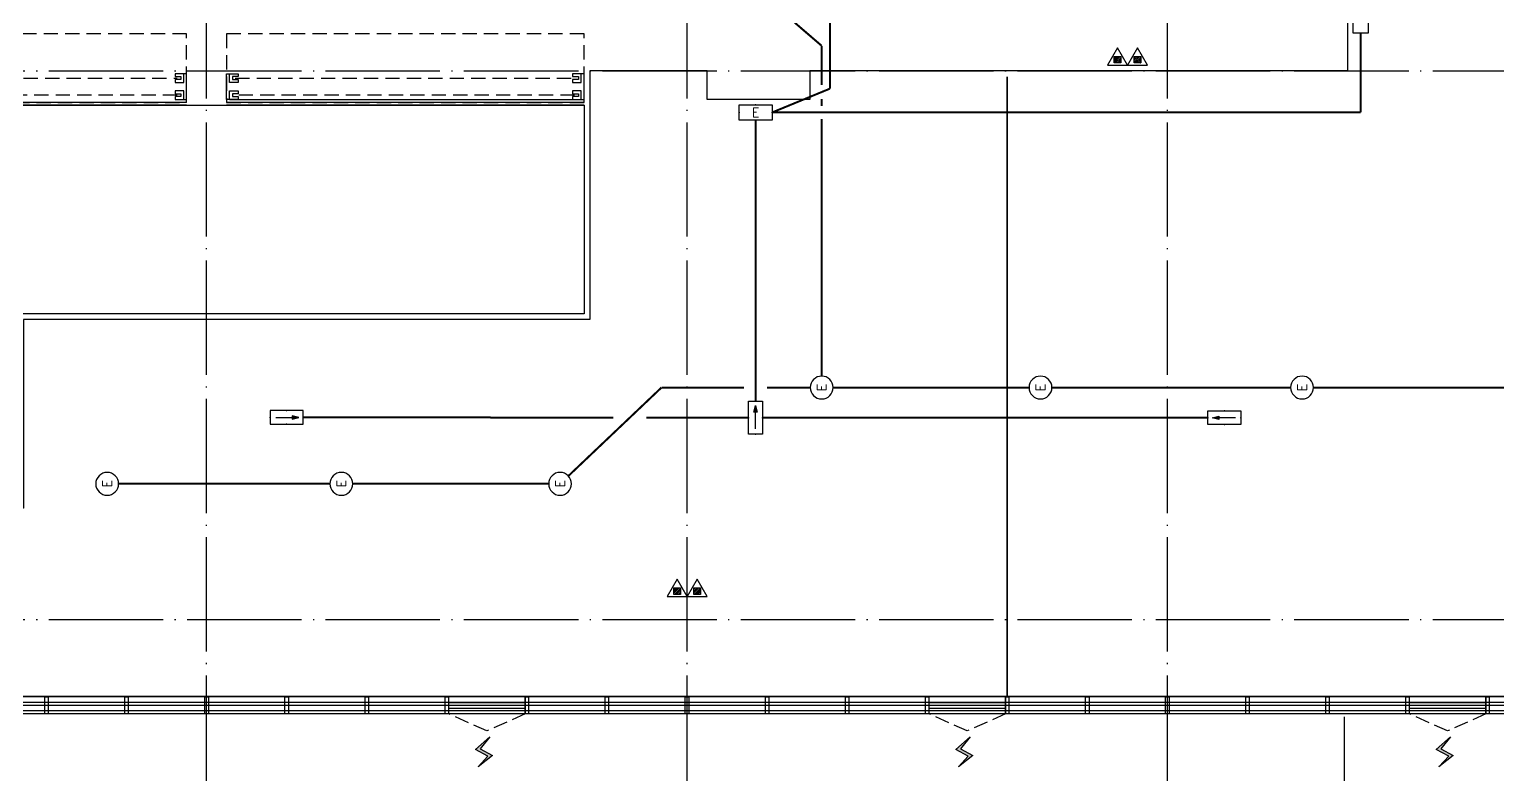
# Model space of a CAD drawing. Extents: x -2209072 to 495824, y -92434 to 572724.
# Drawn here: x 73100 to 98775, y 123586 to 136628 of the extents above; entities that cross this region are included whole.
import ezdxf
from ezdxf.enums import TextEntityAlignment as Align

# ---------------------------------------------------------------- set-up
doc = ezdxf.new("R2010")
doc.units = 0
doc.header["$LTSCALE"] = 1000
doc.header["$MEASUREMENT"] = 0
for name, pattern in [('6#7#幕墙$0$DASH', [0.35, 0.25, -0.1]), ('DASH', [0.35, 0.25, -0.1]), ('X-104 6#7#平面$0$104-1112 结构$0$$AUDIT_BAD_LTYPE1', [0]), ('X-104 6#7#平面$0$109-34 轴网$0$L1$0$$AUDIT_BAD_LTYPE1', [0]), ('X-104 6#7#平面$0$CACHE', [0.375, 0.25, -0.125]), ('X-104 6#7#平面$0$DASH', [0.35, 0.25, -0.1]), ('X-104 6#7#平面$0$DOTE', [2.42, 2, -0.2, 0.02, -0.2])]:
    doc.linetypes.add(name, pattern=pattern)
doc.layers.get('0').update_dxf_attribs({"linetype": 'CONTINUOUS'})
for name, color, linetype in [('6#7#幕墙$0$04-电动窗', 1, 'CONTINUOUS'), ('6#7#幕墙$0$A-C_玻璃幕墙', 140, 'CONTINUOUS'), ('6#7#幕墙$0$A-C_窗', 140, 'CONTINUOUS'), ('6#7#幕墙$0$A-O_屋面', 201, 'CONTINUOUS'), ('6#7#幕墙$0$A-TECH_结构', 21, 'CONTINUOUS'), ('6#7#幕墙$0$A-金属背板', 30, 'CONTINUOUS'), ('EQUIP-照明', 3, 'CONTINUOUS'), ('WIRE-应急', 2, 'DASH'), ('X-104 6#7#平面$0$01-标注_轴线坐标', 132, 'CONTINUOUS'), ('X-104 6#7#平面$0$A-E_栏杆', 232, 'CONTINUOUS'), ('X-104 6#7#平面$0$A-FC', 242, 'X-104 6#7#平面$0$CACHE'), ('X-104 6#7#平面$0$A-SUR_看线', 231, 'CONTINUOUS'), ('X-104 6#7#平面$0$A-TECH_结构', 21, 'CONTINUOUS'), ('X-104 6#7#平面$0$A_AXIS-轴线', 36, 'X-104 6#7#平面$0$DOTE'), ('X-104 6#7#平面$0$EQUIP_消防-01', 7, 'CONTINUOUS'), ('X-104 6#7#平面$0$水-消防_消火栓', 41, 'CONTINUOUS')]:
    doc.layers.add(name, color=color, linetype=linetype)
doc.layers.add('X-104 6#7#平面$0$000套内', color=226, linetype='CONTINUOUS', lineweight=30, plot=False)
doc.styles.add('_TEL_DIM', font='SIMPLEX', dxfattribs={"width": 0.8, "height": 3.5, "bigfont": 'HZTXT'})

# ---------------------------------------------------------------- blocks, each defined once
blk = doc.blocks.new('$equip$00001838')
blk.add_circle((0, 0), 0.5)
at = {"color": 7, "style": '_TEL_DIM'}
blk.add_attdef('$TEXT$', text='', height=0.4, dxfattribs=at).set_placement((0, 0), align=Align.MIDDLE_CENTER)
at = {"color": 7, "style": '_TEL_DIM', "flags": 1}
blk.add_attdef('A', text='', height=0.00002, dxfattribs=at).set_placement((0, 0), align=Align.MIDDLE_CENTER)
blk = doc.blocks.new('$equip_U$00000189(HT0843)')
at = {"color": 2}
for p, q in [((-0.72, 0.66), (-0.72, 0)), ((0.72, 0.66), (-0.72, 0.66)), ((0.72, 0), (0.72, 0.66)), ((-0.72, 0), (0.72, 0))]:
    blk.add_line(p, q, dxfattribs=at)
at = {"color": 2, "const_width": 0.0125}
for points in [[(0.72, 0.66), (0.72, 0.66), (-0.72, 0.66)], [(-0.72, 0.66), (-0.72, 0)], [(0.72, 0), (0.72, 0.66)], [(-0.72, 0), (0.72, 0)]]:
    blk.add_lwpolyline(points, dxfattribs=at)
at = {"color": 2}
blk.add_lwpolyline([(-0.72, 0.66), (-0.72, 0)], dxfattribs=at)
for p in [(0, 0.66), (-0.72, 0.33), (0, 0), (0.72, 0.33)]:
    blk.add_point(p)
at = {"color": 7, "style": '_TEL_DIM'}
blk.add_attdef('$TEXT$', text='', height=0.4, dxfattribs=at).set_placement((0, 0.33), align=Align.MIDDLE_CENTER)
at = {"color": 7, "style": '_TEL_DIM', "flags": 1}
blk.add_attdef('A', text='', height=0.000025, dxfattribs=at).set_placement((0, 0), align=Align.MIDDLE_CENTER)
blk = doc.blocks.new('$equip$00002540')
blk.add_hatch(color=256).paths.add_polyline_path([(0.24, 0.372), (0.24, 0.228), (0.528, 0.3)])
for p, q in [((-0.72, 0.6), (-0.72, 0)), ((0.72, 0.6), (-0.72, 0.6)), ((-0.72, 0), (0.72, 0)), ((0.24, 0.372), (0.24, 0.228)), ((0.528, 0.3), (0.24, 0.372)), ((0.24, 0.228), (0.528, 0.3)), ((0.72, 0), (0.72, 0.6))]:
    blk.add_line(p, q)
at = {"color": 7}
blk.add_line((-0.48, 0.3), (0.48, 0.3), dxfattribs=at)
at = {"const_width": 0.02}
blk.add_lwpolyline([(-0.72, 0.6), (-0.72, 0), (0.72, 0), (0.72, 0.6), (-0.72, 0.6), (-0.72, 0)], dxfattribs=at)
for p in [(-0.72, 0.3), (0, 0.6), (0, 0), (0.72, 0.3)]:
    blk.add_point(p)
at = {"color": 7, "style": '_TEL_DIM', "flags": 1}
blk.add_attdef('A', text='', height=0.00002, dxfattribs=at).set_placement((0, 0), align=Align.MIDDLE_CENTER)
blk = doc.blocks.new('X-104 6#7#平面$0$A$C1863634F')
at = {"layer": 'X-104 6#7#平面$0$A_AXIS-轴线'}
for points in [[(76200, -4500), (76200, 60900)], [(84600, -4500), (84600, 60900)], [(93000, -4500), (93000, 60900)], [(-4000, 46800), (117300, 46800)], [(-4000, 37200), (117300, 37200)]]:
    blk.add_lwpolyline(points, dxfattribs=at)
blk = doc.blocks.new('X-104 6#7#平面$0$efrgh')
at = {"layer": 'X-104 6#7#平面$0$A-TECH_结构'}
blk.add_lwpolyline([(58700, 146250), (110500, 146250), (110500, 124950), (58700, 124950)], close=True, dxfattribs=at)
blk.add_lwpolyline([(72900, 146250), (72900, 137700), (70400, 137700), (70400, 135300), (82800, 135300), (82800, 131650), (72900, 131650), (72900, 128350), (71900, 128350), (71900, 124950)], dxfattribs=at)
blk = doc.blocks.new('X-104 6#7#平面$0$fgh')
at = {"layer": 'X-104 6#7#平面$0$A-TECH_结构'}
blk.add_lwpolyline([(66719, -71572), (118519, -71572), (118519, -92872), (66719, -92872)], close=True, dxfattribs=at)
blk.add_lwpolyline([(78419, -71572), (78419, -82522), (90819, -82522), (90819, -86172), (80919, -86172), (80919, -89472), (79919, -89472), (79919, -92872)], dxfattribs=at)
blk = doc.blocks.new('*U1334')
at = {"layer": 'X-104 6#7#平面$0$A-E_栏杆'}
for points in [[(-5250, 50), (0, 50)], [(-5250, 0), (0, 0)]]:
    blk.add_lwpolyline(points, dxfattribs=at)
at = {"layer": 'X-104 6#7#平面$0$A-FC'}
for p, q in [((-150, 475), (-5085, 475)), ((-5085, 174), (-165, 174))]:
    blk.add_line(p, q, dxfattribs=at)
blk.add_lwpolyline([(0, 50), (-5250, 50), (-5250, 1250), (0, 1250)], close=True, dxfattribs=at)
at = {"layer": 'X-104 6#7#平面$0$A-FC', "ltscale": 1000}
for points in [[(-5200, 100), (-5200, 250), (-5050, 250), (-5050, 200), (-5150, 200), (-5150, 150), (-5050, 150), (-5050, 100), (-5250, 100), (-5250, 550), (-5050, 550), (-5050, 500), (-5150, 500), (-5150, 450), (-5050, 450), (-5050, 400), (-5200, 400), (-5200, 550)], [(-50, 100), (-50, 250), (-200, 250), (-200, 200), (-100, 200), (-100, 150), (-200, 150), (-200, 100), (0, 100), (0, 550), (-200, 550), (-200, 500), (-100, 500), (-100, 450), (-200, 450), (-200, 400), (-50, 400), (-50, 550)]]:
    blk.add_lwpolyline(points, dxfattribs=at)
blk = doc.blocks.new('*U1367')
at = {"layer": 'X-104 6#7#平面$0$A-E_栏杆'}
for points in [[(-6250, 50), (0, 50)], [(-6250, 0), (0, 0)]]:
    blk.add_lwpolyline(points, dxfattribs=at)
at = {"layer": 'X-104 6#7#平面$0$A-FC'}
for p, q in [((-150, 475), (-6085, 475)), ((-6085, 174), (-165, 174))]:
    blk.add_line(p, q, dxfattribs=at)
blk.add_lwpolyline([(0, 50), (-6250, 50), (-6250, 1250), (0, 1250)], close=True, dxfattribs=at)
at = {"layer": 'X-104 6#7#平面$0$A-FC', "ltscale": 1000}
for points in [[(-6200, 100), (-6200, 250), (-6050, 250), (-6050, 200), (-6150, 200), (-6150, 150), (-6050, 150), (-6050, 100), (-6250, 100), (-6250, 550), (-6050, 550), (-6050, 500), (-6150, 500), (-6150, 450), (-6050, 450), (-6050, 400), (-6200, 400), (-6200, 550)], [(-50, 100), (-50, 250), (-200, 250), (-200, 200), (-100, 200), (-100, 150), (-200, 150), (-200, 100), (0, 100), (0, 550), (-200, 550), (-200, 500), (-100, 500), (-100, 450), (-200, 450), (-200, 400), (-50, 400), (-50, 550)]]:
    blk.add_lwpolyline(points, dxfattribs=at)
blk = doc.blocks.new('6#7#幕墙$0$$TCHSYS$WIN2D')
for p, q in [((-0.5, 0.5), (0.5, 0.5)), ((-0.5, 0.5), (-0.5, -0.5)), ((0.5, 0.5), (0.5, -0.5)), ((0.5, 0.167), (-0.5, 0.167)), ((0.5, -0.167), (-0.5, -0.167)), ((-0.5, -0.5), (0.5, -0.5))]:
    blk.add_line(p, q)
blk = doc.blocks.new('6#7#幕墙$0$开启扇')
at = {"layer": '6#7#幕墙$0$04-电动窗'}
h = blk.add_hatch(color=1, dxfattribs=at)
h.dxf.hatch_style = 1
h.paths.add_polyline_path([(822, 978), (651, 790), (867, 672), (619, 453), (788, 663), (571, 780)])
at = {"layer": '6#7#幕墙$0$04-电动窗', "color": 1}
blk.add_lwpolyline([(822, 978), (651, 790), (867, 672), (619, 453), (788, 663), (571, 780), (822, 978)], close=True, dxfattribs=at)
at = {"layer": '6#7#幕墙$0$A-C_窗', "linetype": '6#7#幕墙$0$DASH'}
blk.add_lwpolyline([(0, 50), (670, 350), (1340, 50)], dxfattribs=at)
at = {"layer": '6#7#幕墙$0$A-C_窗', "xscale": -1340, "yscale": 300, "zscale": 1340, "rotation": 180}
blk.add_blockref('6#7#幕墙$0$$TCHSYS$WIN2D', (670, -100), dxfattribs=at)
blk = doc.blocks.new('*U1934')
at = {"layer": '6#7#幕墙$0$A-C_玻璃幕墙', "xscale": -1}
blk.add_blockref('6#7#幕墙$0$开启扇', (670, -50), dxfattribs=at)
blk = doc.blocks.new('*U1935')
at = {"color": 0, "linetype": 'ByBlock', "lineweight": -2, "transparency": 16777216}
for p in [(0, 0), (8400, 0)]:
    blk.add_blockref('*U1934', p, dxfattribs=at)
blk = doc.blocks.new('6#7#幕墙$0$rddfrfsfsw')
at = {"layer": '6#7#幕墙$0$A-C_玻璃幕墙'}
for points in [[(73370, 124950), (73430, 124950), (73430, 124650), (73370, 124650)], [(74770, 124950), (74830, 124950), (74830, 124650), (74770, 124650)], [(76170, 124950), (76230, 124950), (76230, 124650), (76170, 124650)], [(77570, 124950), (77630, 124950), (77630, 124650), (77570, 124650)], [(78970, 124950), (79030, 124950), (79030, 124650), (78970, 124650)], [(80370, 124950), (80430, 124950), (80430, 124650), (80370, 124650)], [(81770, 124950), (81830, 124950), (81830, 124650), (81770, 124650)], [(83170, 124950), (83230, 124950), (83230, 124650), (83170, 124650)], [(84570, 124950), (84630, 124950), (84630, 124650), (84570, 124650)], [(85970, 124950), (86030, 124950), (86030, 124650), (85970, 124650)], [(87370, 124950), (87430, 124950), (87430, 124650), (87370, 124650)], [(88770, 124950), (88830, 124950), (88830, 124650), (88770, 124650)], [(90170, 124950), (90230, 124950), (90230, 124650), (90170, 124650)], [(91570, 124950), (91630, 124950), (91630, 124650), (91570, 124650)], [(92970, 124950), (93030, 124950), (93030, 124650), (92970, 124650)], [(94370, 124950), (94430, 124950), (94430, 124650), (94370, 124650)], [(95770, 124950), (95830, 124950), (95830, 124650), (95770, 124650)], [(97170, 124950), (97230, 124950), (97230, 124650), (97170, 124650)], [(98570, 124950), (98630, 124950), (98630, 124650), (98570, 124650)]]:
    blk.add_lwpolyline(points, close=True, dxfattribs=at)
blk = doc.blocks.new('6#7#幕墙')
at = {"layer": '6#7#幕墙$0$A-C_玻璃幕墙'}
for points in [[(58400, 146550), (110800, 146550), (110800, 124650), (58400, 124650)], [(58450, 146500), (110750, 146500), (110750, 124700), (58450, 124700)], [(58600, 146350), (110600, 146350), (110600, 124850), (58600, 124850)]]:
    blk.add_lwpolyline(points, close=True, dxfattribs=at)
at = {"layer": '6#7#幕墙$0$A-O_屋面', "linetype": '6#7#幕墙$0$DASH', "ltscale": 5}
blk.add_lwpolyline([(95068, 146550), (55800, 148130), (55800, 123350), (96100, 123350), (96100, 124650)], dxfattribs=at)
at = {"layer": '6#7#幕墙$0$A-TECH_结构'}
blk.add_lwpolyline([(58700, 146250), (110500, 146250), (110500, 124950), (58700, 124950)], close=True, dxfattribs=at)
at = {"layer": '6#7#幕墙$0$A-金属背板'}
blk.add_lwpolyline([(73370, 124710), (73370, 124700), (72030, 124700), (72030, 124710)], close=True, dxfattribs=at)
at = {"xscale": -1, "rotation": 180}
blk.add_blockref('*U1935', (89500, 124650), dxfattribs=at)
at = {"layer": '6#7#幕墙$0$A-C_玻璃幕墙', "rotation": 179.9999999999999}
blk.add_blockref('6#7#幕墙$0$开启扇', (81770, 124700), dxfattribs=at)
at = {"layer": '6#7#幕墙$0$A-C_窗'}
blk.add_blockref('6#7#幕墙$0$rddfrfsfsw', (0, 0), dxfattribs=at)
blk = doc.blocks.new('X-104 6#7#平面$0$$TWTSYS$00000546')
h = blk.add_hatch()
h.set_pattern_fill('ANSI31', color=256, scale=200, style=0)
h.set_pattern_definition([(45, (-38543.802, -6670.83), (-17.67767, 17.67767), [])])
h.paths.add_polyline_path([(-65, 174), (65, 174), (65, 44), (-65, 44)])
for points in [[(0, 344), (-198, 0), (198, 0)], [(-65, 174), (65, 174), (65, 44), (-65, 44)]]:
    blk.add_lwpolyline(points, close=True)
blk = doc.blocks.new('X-104 6#7#平面$0$灭火器2')
at = {"layer": 'X-104 6#7#平面$0$EQUIP_消防-01', "xscale": 0.88, "yscale": 0.88, "zscale": 0.88, "rotation": 90}
for p in [(-4049632, -27064), (-4049632, -27413)]:
    blk.add_blockref('X-104 6#7#平面$0$$TWTSYS$00000546', p, dxfattribs=at)
blk = doc.blocks.new('X-104 6#7#平面$0$A$C61334207')
at = {"layer": 'X-104 6#7#平面$0$EQUIP_消防-01', "rotation": 270}
for p in [(119540, -3913630), (111840, -3922930)]:
    blk.add_blockref('X-104 6#7#平面$0$灭火器2', p, dxfattribs=at)
blk = doc.blocks.new('X-104 6#7#平面')
at = {"layer": 'X-104 6#7#平面$0$000套内'}
blk.add_lwpolyline([(82900, 135900), (82900, 131550), (73000, 131550), (73000, 128250), (72000, 128250), (72000, 124800), (110650, 124800), (110650, 146400), (96150, 146400), (96150, 135900), (86750, 135900), (86750, 135400), (84950, 135400), (84950, 135900), (83700, 135900), (82900, 135900), (82900, 135900)], dxfattribs=at)
at = {"layer": 'X-104 6#7#平面$0$A-E_栏杆'}
blk.add_lwpolyline([(76600, 135400), (82800, 135400)], dxfattribs=at)
at = {"layer": 'X-104 6#7#平面$0$A-SUR_看线', "linetype": 'X-104 6#7#平面$0$DASH', "ltscale": 2, "const_width": 30}
blk.add_lwpolyline([(90200, 135800), (90200, 124950)], dxfattribs=at)
at = {"layer": 'X-104 6#7#平面$0$A-TECH_结构'}
blk.add_lwpolyline([(82800, 135300), (82800, 131650), (71900, 131650), (71900, 125150)], dxfattribs=at)
at = {"linetype": 'X-104 6#7#平面$0$104-1112 结构$0$$AUDIT_BAD_LTYPE1'}
blk.add_blockref('X-104 6#7#平面$0$A$C61334207', (0, 0), dxfattribs=at)
blk.add_blockref('6#7#幕墙', (0, 0))
at = {"linetype": 'X-104 6#7#平面$0$109-34 轴网$0$L1$0$$AUDIT_BAD_LTYPE1', "xscale": -1}
for name, p in [('*U1334', (70600, 135300)), ('*U1367', (76550, 135300))]:
    blk.add_blockref(name, p, dxfattribs=at)
at = {"layer": 'X-104 6#7#平面$0$01-标注_轴线坐标'}
blk.add_blockref('X-104 6#7#平面$0$A$C1863634F', (0, 89100), dxfattribs=at)
at = {"layer": 'X-104 6#7#平面$0$A-TECH_结构'}
blk.add_blockref('X-104 6#7#平面$0$fgh', (-8019, 217823), dxfattribs=at)
at = {"layer": 'X-104 6#7#平面$0$水-消防_消火栓', "linetype": 'ByBlock'}
blk.add_blockref('X-104 6#7#平面$0$efrgh', (0, 0), dxfattribs=at)

msp = doc.modelspace()

# ---------------------------------------------------------------- linework, layer by layer
at = {"layer": 'WIRE-应急', "linetype": 'DASH', "const_width": 35}
for points in [[(86956, 136339), (86480, 136748)], [(87099, 136766), (87099, 135590)], [(86956, 135653), (86956, 136339)], [(96382, 136560), (96382, 135173)], [(87099, 135590), (86087, 135173)], [(86956, 135285), (86956, 135410)], [(85799, 135041), (85799, 130120)], [(86087, 135173), (96382, 135173)], [(86956, 130560), (86956, 135060)], [(84154, 130360), (82526, 128813)], [(85599, 130360), (84154, 130360)], [(86756, 130360), (85999, 130360)], [(90581, 130360), (87156, 130360)], [(95156, 130360), (90981, 130360)], [(98981, 130360), (95556, 130360)], [(77887, 129838), (83310, 129834)], [(83890, 129834), (85678, 129832)], [(93709, 129832), (85918, 129832)], [(74661, 128675), (78356, 128675)], [(82181, 128675), (78756, 128675)]]:
    msp.add_lwpolyline(points, dxfattribs=at)

# ---------------------------------------------------------------- block references
msp.add_blockref('X-104 6#7#平面', (0, 0))
at = {"layer": 'EQUIP-照明'}
ref = msp.add_blockref('$equip_U$00000189(HT0843)', (96250, 136848), dxfattribs=dict(at, xscale=-400, yscale=400, zscale=400, rotation=270))
ref.add_attrib('$TEXT$', 'E', dxfattribs={"layer": '0', "color": 7, "height": 160, "style": '_TEL_DIM'}).set_placement((96382, 136848), align=Align.MIDDLE_CENTER)
ref = msp.add_blockref('$equip_U$00000189(HT0843)', (85799, 135305), dxfattribs=dict(at, xscale=-400, yscale=400, zscale=400, rotation=180))
ref.add_attrib('$TEXT$', 'E', dxfattribs={"layer": '0', "color": 7, "height": 160, "style": '_TEL_DIM'}).set_placement((85799, 135173), align=Align.MIDDLE_CENTER)
ref = msp.add_blockref('$equip$00001838', (86956, 130360), dxfattribs=dict(at, xscale=-400, yscale=400, zscale=400, rotation=270))
ref.add_attrib('$TEXT$', 'E', dxfattribs={"layer": '0', "color": 7, "height": 160, "rotation": 90, "style": '_TEL_DIM'}).set_placement((86956, 130360), align=Align.MIDDLE_CENTER)
ref = msp.add_blockref('$equip$00001838', (90781, 130360), dxfattribs=dict(at, xscale=-400, yscale=400, zscale=400, rotation=270))
ref.add_attrib('$TEXT$', 'E', dxfattribs={"layer": '0', "color": 7, "height": 160, "rotation": 90, "style": '_TEL_DIM'}).set_placement((90781, 130360), align=Align.MIDDLE_CENTER)
ref = msp.add_blockref('$equip$00001838', (95356, 130360), dxfattribs=dict(at, xscale=-400, yscale=400, zscale=400, rotation=270))
ref.add_attrib('$TEXT$', 'E', dxfattribs={"layer": '0', "color": 7, "height": 160, "rotation": 90, "style": '_TEL_DIM'}).set_placement((95356, 130360), align=Align.MIDDLE_CENTER)
for p, xscale, yscale, zscale, rotation in [((77599, 129718), 399.9999999999999, 399.9999999999999, 399.9999999999999, 359.959701060482), ((85678, 129832), -400, 400, 400, 270)]:
    msp.add_blockref('$equip$00002540', p, dxfattribs=dict(at, xscale=xscale, yscale=yscale, zscale=zscale, rotation=rotation))
at = {"layer": 'EQUIP-照明', "xscale": -400, "yscale": 400, "zscale": 400}
msp.add_blockref('$equip$00002540', (93997, 129712), dxfattribs=at)
at = {"layer": 'EQUIP-照明'}
ref = msp.add_blockref('$equip$00001838', (74461, 128675), dxfattribs=dict(at, xscale=-400, yscale=400, zscale=400, rotation=270))
ref.add_attrib('$TEXT$', 'E', dxfattribs={"layer": '0', "color": 7, "height": 160, "rotation": 90, "style": '_TEL_DIM'}).set_placement((74461, 128675), align=Align.MIDDLE_CENTER)
ref = msp.add_blockref('$equip$00001838', (78556, 128675), dxfattribs=dict(at, xscale=-400, yscale=400, zscale=400, rotation=270))
ref.add_attrib('$TEXT$', 'E', dxfattribs={"layer": '0', "color": 7, "height": 160, "rotation": 90, "style": '_TEL_DIM'}).set_placement((78556, 128675), align=Align.MIDDLE_CENTER)
ref = msp.add_blockref('$equip$00001838', (82381, 128675), dxfattribs=dict(at, xscale=-400, yscale=400, zscale=400, rotation=270))
ref.add_attrib('$TEXT$', 'E', dxfattribs={"layer": '0', "color": 7, "height": 160, "rotation": 90, "style": '_TEL_DIM'}).set_placement((82381, 128675), align=Align.MIDDLE_CENTER)

doc.saveas('drawing.dxf')
